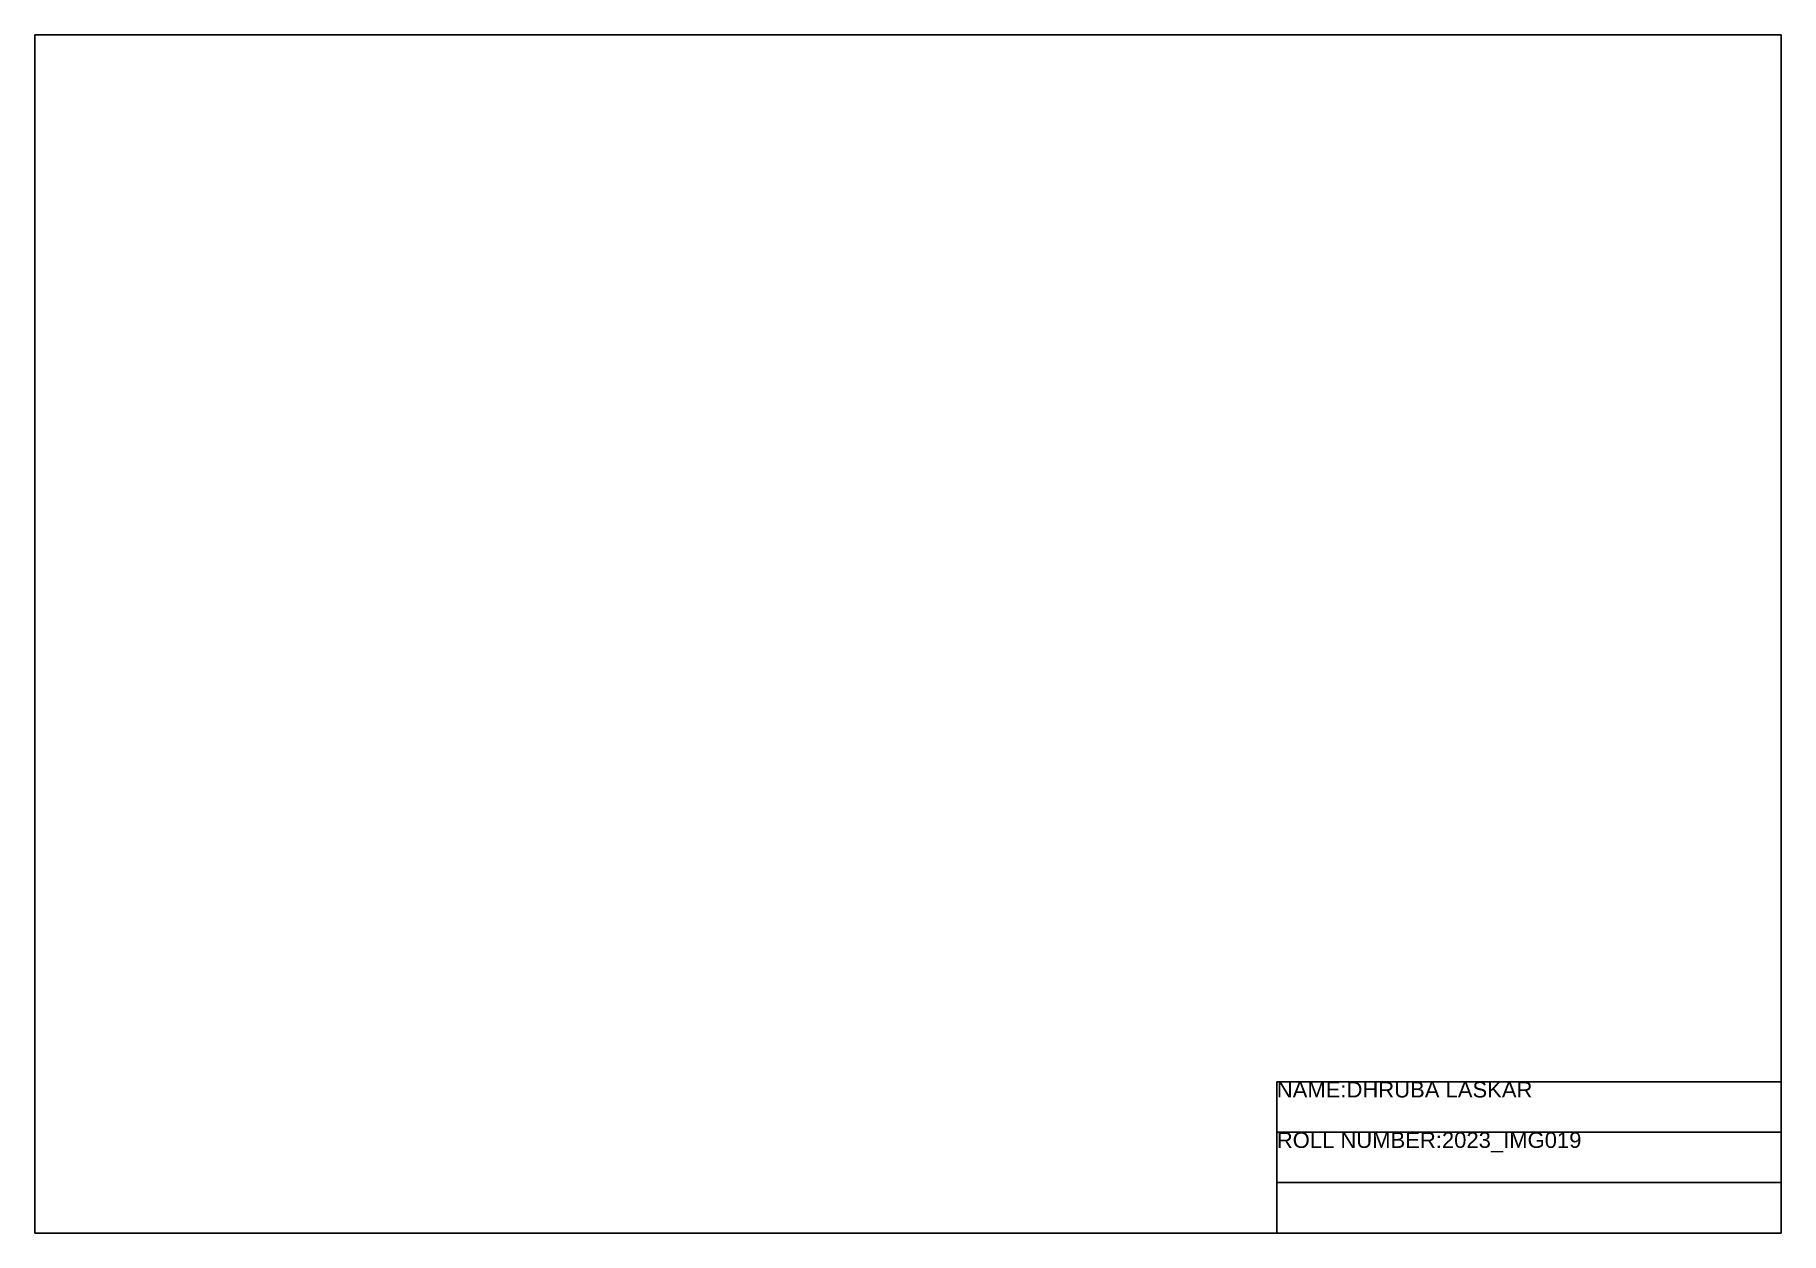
# Model space of a CAD drawing. Header units: millimetres. Extents: x 2127 to 2404, y 2049 to 2239.
import ezdxf

# ---------------------------------------------------------------- set-up
doc = ezdxf.new("R2010")
doc.units = ezdxf.units.MM
doc.styles.get("Standard").update_dxf_attribs({"font": 'arial.ttf'})

msp = doc.modelspace()

# ---------------------------------------------------------------- linework, layer by layer
for p, q in [((2127.41, 2238.81), (2404.41, 2238.81)), ((2127.41, 2048.81), (2127.41, 2238.81)), ((2404.41, 2238.81), (2404.41, 2048.81)), ((2324.41, 2048.81), (2324.41, 2072.81)), ((2324.41, 2072.81), (2404.41, 2072.81)), ((2404.41, 2064.81), (2324.41, 2064.81)), ((2404.41, 2056.81), (2404.41, 2064.81)), ((2324.41, 2048.81), (2324.41, 2056.81)), ((2324.41, 2056.81), (2404.41, 2056.81)), ((2404.41, 2048.81), (2127.41, 2048.81)), ((2404.41, 2048.81), (2324.41, 2048.81))]:
    msp.add_line(p, q)

# ---------------------------------------------------------------- texts
at = {"char_height": 2.5, "attachment_point": 1}
for s, insert in [('NAME:DHRUBA LASKAR', (2324.41, 2072.81)), ('ROLL NUMBER:2023_IMG019', (2324.41, 2064.81))]:
    msp.add_mtext_dynamic_manual_height_columns(s, width=80, gutter_width=12.5, heights=[0], dxfattribs=dict(at, insert=insert))

doc.saveas('drawing.dxf')
